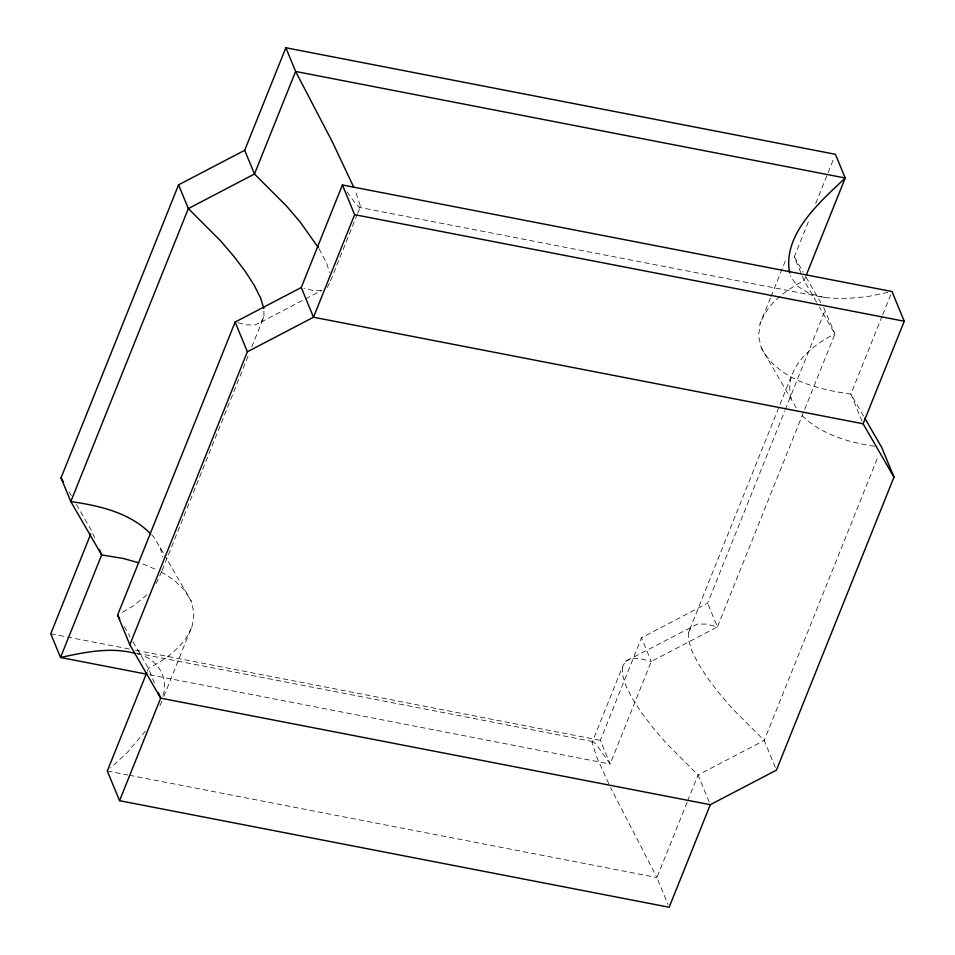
<?xml version="1.0" encoding="UTF-8"?>
<svg xmlns="http://www.w3.org/2000/svg" width="955" height="955" viewBox="0 0 955 955"><rect width="100%" height="100%" fill="white"/><g stroke="black" fill="none" stroke-linecap="round" stroke-linejoin="round"><path stroke-width="0.72" stroke-dasharray="4.78 3.58" d="M163.818 696.529L192.528 624.964L193.96 612.967L191.263 601.244L164.809 555.512M770.482 297.9L760.001 324.043L758.58 336.041L761.266 347.775L796.601 408.513M823.699 307.665L834.945 333.916C810.509 345.722 781.035 370.791 792.125 401.124M163.09 695.288C169.31 676.904 155.737 656.992 137.054 653.924M162.219 570.231L249.04 353.816M251.81 346.916L263.974 316.594L263.855 309.85M147.345 671.174L148.443 668.44C166.862 658.723 185.509 645.496 192.528 624.964M330.657 280.663L357.158 214.612M357.707 213.228L360.465 206.352L355.63 191.537M608.765 783.721L596.899 757.482L592.064 742.656L622.433 666.972L625.358 661.433L697.413 624.081L706.139 624.092L717.396 626.934L834.945 333.916L819.521 307.247M771.043 296.516L786.502 257.981M149.684 674.767L610.138 764.036L600.361 740.316L641.497 637.773L707.631 603.214L784.7 411.104M816.573 302.162L804.086 280.567L794.309 256.847L809.673 218.564M815.701 203.522L834.36 157.038M805.734 276.461L804.086 280.567C785.667 290.284 767.02 303.511 760.001 324.043M775.317 767.45L764.191 740.447L732.187 708.455L718.554 692.542L707.07 677.346L698.105 663.331L691.909 650.928L688.698 640.519L688.555 632.413L790.859 377.392M785.249 409.719L825.168 310.208M687.087 802.343L656.921 877.55L668.046 904.552M687.636 800.97L698.057 774.994L764.191 740.447L878.409 455.726M882.134 316.141L850.869 394.081L861.995 421.083M882.683 314.768L892.006 291.526M159.927 705.709L162.171 700.66M156.178 583.517L161.67 571.615M237.95 322.79L246.39 324.915L255.116 324.927L261.037 322.133L263.974 316.594M327.171 287.574L330.108 282.047M688.555 632.413L691.492 626.886M145.399 731.112L127.015 752.791L110.589 767.963M347.059 191.907L355.869 204.072L359.343 207.378L360.465 206.352M592.064 742.656L593.186 741.629L596.66 744.936L610.138 764.036L651.274 661.481L717.396 626.934L707.631 603.214M146.795 594.965L133.796 605.601L120.079 613.635M261.037 322.133L321.883 290.344M625.358 661.433L631.279 658.628L640.005 658.652L651.274 661.481L641.497 637.773M887.828 292.385L866.937 296.707L844.28 298.76L824.726 297.602L359.343 207.378M321.25 290.38L312.524 290.368L304.072 288.243M874.541 446.248C847.503 442.261 819.008 433.868 799.896 413.229M50.746 633.774L129.677 649.078M135.526 650.212L600.361 740.316M136.589 653.113L593.186 741.629M107.306 770.995L127.767 774.959M129.235 775.245L656.921 877.55L610.579 787.589M824.726 297.602L808.885 293.281L797.234 285.927L790.143 275.768M142.88 563.951L157.348 570.099M161.144 571.95L174.013 580.043L184.554 590.154L191.263 601.244M151.582 534.776L153.683 536.794L164.081 554.234M319.065 248.789L326.741 263.532L329.559 272.641M761.266 347.775C778.062 380.054 817.695 389.33 850.869 394.081L864.096 416.941M794.309 256.847L803.131 272.091M806.068 277.177L820.763 302.58M69.106 491.837L71.315 495.645M76.46 504.538L91.883 531.219L94.605 537.808M124.198 626.528L130.071 636.687M133.02 641.772L148.443 668.44L154.567 683.291M709.195 801.997L698.057 774.994L666.065 743.002L652.42 727.089L640.948 711.893L631.971 697.878L625.788 685.475L622.565 675.066L622.433 666.972M160.404 547.884L162.493 557.004"/><path stroke-width="1.43" d="M138.666 562.77L123.243 558.46L101.66 554.927L70.801 501.578L61.025 477.87L178.573 184.852L244.695 150.305L285.843 47.75L835.446 154.304L845.223 178.012L806.283 275.1M90.785 533.952L50.746 633.774L60.523 657.482L146.76 674.206M117.584 615.092L235.133 322.074L301.255 287.527L342.403 184.972L892.006 291.526L904.254 321.226L863.117 423.781L893.976 477.13L776.427 770.148L710.305 804.695L160.691 698.153L129.832 644.792L117.584 615.092L119.793 618.9M129.832 644.792L247.369 351.786L313.503 317.227L863.117 423.781M146.795 672.547L107.306 770.995L119.554 800.696L669.157 907.25L710.305 804.695M119.554 800.696L160.691 698.153L158.458 692.745M342.403 184.972L354.639 214.684L313.503 317.227L301.255 287.527M354.639 214.684L904.254 321.226M135.729 653.566C111.067 646.654 84.959 652.158 60.523 657.482L101.66 554.927L99.487 549.662M150.532 533.761C129.796 512.56 99.165 505.601 70.801 501.578L188.35 208.572L254.472 174.013L295.608 71.458L285.843 47.75M318.313 247.62L300.109 221.918L286.476 206.005L254.472 174.013L244.695 150.305M864.836 418.218L881.728 447.429L893.976 477.13M61.025 477.87L63.233 481.678M353.887 187.526L332.28 141.722L295.608 71.458L845.223 178.012C820.178 201.839 782.264 234.25 789.63 272.951M178.573 184.852L188.35 208.572L220.342 240.565L233.975 256.465L245.459 271.662L254.424 285.676L260.62 298.079L263.831 308.489M235.133 322.074L247.369 351.786"/></g></svg>
